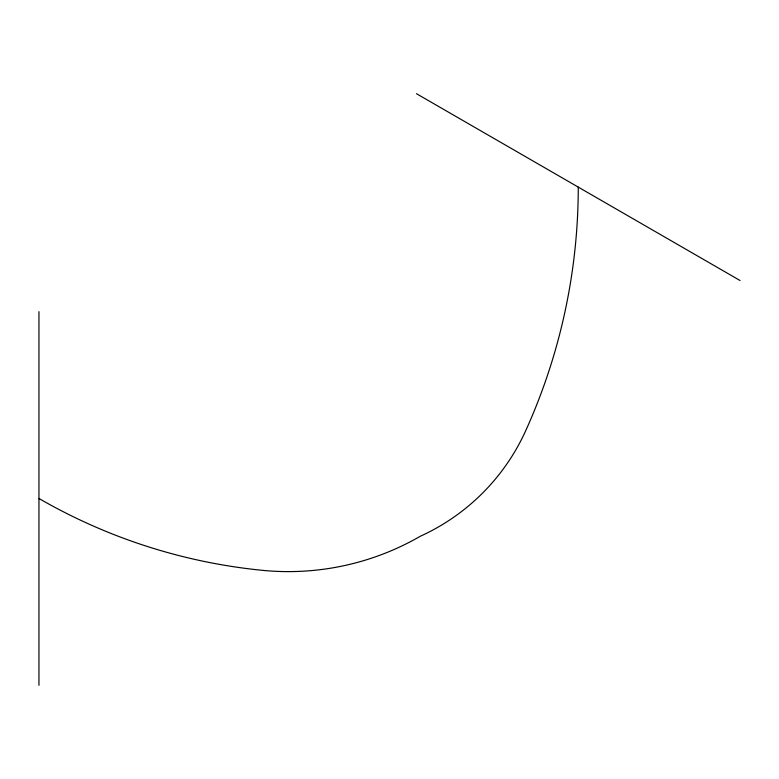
<?xml version="1.0" encoding="UTF-8"?>
<svg xmlns="http://www.w3.org/2000/svg" width="779" height="779" viewBox="0 0 779 779"><rect width="100%" height="100%" fill="white"/><g stroke="black" fill="none" stroke-linecap="round" stroke-linejoin="round"><path stroke-width="1.17" d="M416.463 93.694L740.05 280.518M38.95 311.658L38.95 685.306M578.261 187.106A590.891 590.891 0 0 1 525.728 430.67A211.878 211.878 0 0 1 420.3 536.254A263.896 263.896 0 0 1 262.338 570.325A556.488 556.488 0 0 1 38.95 498.482"/></g></svg>
